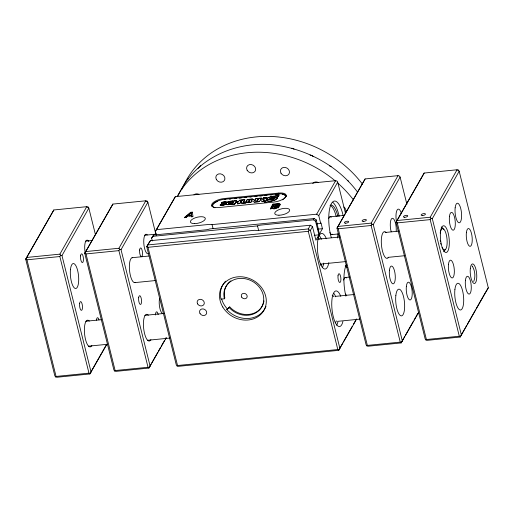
<?xml version="1.0" encoding="UTF-8"?>
<svg xmlns="http://www.w3.org/2000/svg" width="514" height="514" viewBox="0 0 514 514"><rect width="100%" height="100%" fill="white"/><g stroke="black" fill="none" stroke-linecap="round" stroke-linejoin="round"><path stroke-width="0.77" d="M270.319 199.471L270.428 198.584M266.336 199.997L266.503 199.259M269.554 199.156L266.413 200.332L266.85 198.789M274.142 198.211L273.827 198.873M274.155 198.359L277.303 197.19L277.213 198.263M228.569 203.306L228.601 203.036M273.589 198.372L273.589 198.539M273.609 198.449L273.069 197.948M244.156 202.259C241.908 201.726 248.056 198.141 242.312 199.997L241.092 202.381L241.535 203.036M277.374 197.627L277.271 198.147M221.264 203.223L221.688 203.795M225.505 203.955L225.428 203.538M243.649 201.719L244.748 199.753M273.57 198.462L272.979 199.124M241.194 201.976L241.207 202.818M106.951 344.213L89.828 373.967L56.925 377.244L55.66 376.923L54.837 375.818L25.7 259.191L53.841 209.969L86.737 206.686L88.003 207.007L88.826 208.119L95.431 234.551M25.7 259.191L53.841 209.969M26.985 257.424L59.887 254.147L86.737 206.686M91.113 372.2L61.976 255.574L88.826 208.119M166.343 337.717L148.88 368.075L115.978 371.359L114.712 371.037L113.89 369.926L84.752 253.306L112.887 204.084L145.79 200.801L147.055 201.122L147.878 202.233L156.038 234.885M84.752 253.306L112.887 204.084M86.037 251.539L118.94 248.262L145.79 200.801M150.165 366.315L121.028 249.688L147.878 202.233M356.748 318.892L338.662 350.349L178.377 366.328L177.112 366.007L176.296 364.901L146.753 246.681L149.15 242.447L150.435 240.68L255.04 230.253A6.091 2.39 -14 0 0 258.124 230.433L310.424 225.216L312.512 226.648L315.904 240.224L318.95 234.847L315.557 221.271L313.469 219.838L261.17 225.055A6.091 2.39 -14 0 0 257.501 225.903L152.896 236.331L151.611 238.098L152.317 240.944M151.611 238.098L153.635 235.026L205.941 229.809A6.091 2.39 -14 0 0 209.603 228.961L314.208 218.534L316.296 219.966L319.393 234.056L322.439 228.679L320.999 222.928L320.71 223.442L316.573 223.853M156.333 235.187L155.389 231.416L175.338 196.663L335.623 180.684L336.888 181.005L337.704 182.117L345.581 213.644M146.753 246.681L150.435 240.68M152.896 236.331L153.635 235.026M155.389 231.416L175.338 196.663M89.828 373.967L90.946 371.988M91.319 371.326L100.269 355.508M100.641 354.853L101.759 352.874M102.132 352.212L104.368 348.261M104.747 347.599L106.237 344.965M220.596 204.334C219.831 206.609 220.063 203.936 221.039 204.521M231.859 204.032L232.373 203.114L231.518 204.219M232.264 201.931L232.938 202.131L233.176 201.019M237.417 203.801C240.012 201.527 234.557 202.002 234.744 204.064L232.309 204.309L234.23 200.801L236.658 200.563L235.977 201.886L238.65 201.617L239.338 200.293L241.766 200.049L239.852 203.557L237.417 203.801L239.832 203.473L241.766 200.049M234.744 204.064L235.457 202.689M235.977 201.886L236.658 200.563M148.88 368.075L151.116 364.124M151.861 362.807L157.83 352.257M158.575 350.94L160.439 347.644M161.184 346.327L162.302 344.348M162.675 343.693L163.42 342.369M163.793 341.714L164.538 340.396M165.29 339.073L166.035 337.756M248.628 201.347L249.753 199.259L247.324 199.496L246.18 201.565M247.324 199.496L246.296 201.424M249.753 199.259L248.558 201.437L247.465 202.298M248.448 202.696L250.363 199.194L252.438 198.989L254.976 200.473L252.464 199.066L250.382 199.278L248.448 202.696L250.781 202.465L251.751 200.627L254.289 202.118L256.364 201.912L258.279 198.404L255.953 198.635L254.957 200.396M250.781 202.465L251.751 200.627M254.976 200.473L255.953 198.635M256.364 201.912L258.279 198.404M264.858 201.064C258.478 196.47 269.94 202.914 261.954 201.353L260.315 199.907L259.422 201.604L256.987 201.848L258.908 198.346L261.356 198.179L258.908 198.346M260.463 199.65L261.337 198.102M265.764 200.801L264.736 202.625L265.764 200.801L269.799 199.638M278.247 205.761L279.59 205.15L280.162 204.142L279.083 203.583L273.024 204.09L270.338 208.838C273.062 208.176 277.194 209.134 279.057 206.442L278.247 205.761L279.16 206.846M270.608 208.941L273.024 204.09M273.532 197.723L277.952 196.714L278.98 194.896L277.971 196.791L273.737 197.787M271.951 208.106L272.805 206.589L276.815 206.191L277.733 206.673L276.648 207.54L271.951 208.106L272.047 208.504L276.744 207.945L277.836 207.071L277.2 206.609M273.146 205.986L273.949 204.572L277.952 204.174L278.877 204.656L277.843 205.42L273.146 205.986L273.249 206.384L277.945 205.825L278.98 205.054L278.344 204.591M272.394 207.9L272.735 207.296M273.249 206.384L273.731 205.536M273.885 205.253L273.949 204.572M223.879 283.195A24.171 20.83 29.5 0 0 221.02 299.109L224.393 298.775L224.843 297.985A20.592 17.739 29.5 0 1 229.411 282.064M265.989 306.293A24.171 20.83 29.5 0 1 226.77 309.589L229.739 306.909A20.592 17.739 29.5 0 0 249.213 314.382A20.592 17.739 29.5 0 0 263.553 302.9M226.77 309.589L229.739 306.909M148.038 244.915L308.323 228.936L310.424 225.216M313.469 219.838L314.208 218.534M156.68 229.649L208.98 224.432A6.091 2.39 -14 0 1 212.064 224.612L316.669 214.184L335.623 180.684M339.947 348.582L310.411 230.362L312.512 226.648M315.557 221.271L316.296 219.966M320.71 223.442L318.757 215.61L337.704 182.117M418.576 312.57L401.113 342.934L368.21 346.211L366.945 345.896L366.122 344.785L336.985 228.158L365.12 178.936L398.022 175.659L399.288 175.974L400.11 177.086L406.908 204.296M336.985 228.158L365.12 178.936M338.27 226.398L371.172 223.115L398.022 175.659M402.398 341.167L373.26 224.547L400.11 177.086M396.037 222.273L424.172 173.051L457.074 169.768L458.34 170.089L459.163 171.201L488.3 287.821L460.159 337.049L427.262 340.326L425.997 340.005L425.174 338.899L396.037 222.273L424.172 173.051M338.662 350.349L341.142 345.967M341.495 345.337L342.915 342.832M343.622 341.579L351.068 328.42M351.422 327.791L352.135 326.538M353.548 324.032L355.675 320.273M397.322 220.506L430.224 217.229L457.074 169.768M461.45 335.282L432.306 218.656L459.163 171.201M401.113 342.934L403.554 338.617M403.901 338L404.595 336.773M405.295 335.539L413.314 321.359M414.014 320.132L415.755 317.048M416.102 316.431L417.85 313.347M460.159 337.049L465.041 328.42M465.395 327.803L466.789 325.336M467.483 324.103L472.366 315.474M472.713 314.857L474.461 311.78M474.807 311.163L475.508 309.929M476.202 308.696L484.22 294.522M484.574 293.905L488.3 287.821M178.197 195.577C194.054 159.597 233.395 141.498 271.405 144.665C305.027 148.026 337.402 165.033 357.699 192.275M226.224 203.178L226.115 204.052M473.715 281.499C475.694 276.712 475.039 270.705 472.392 266.297M225.048 202.535C225.697 203.191 226.79 202.214 226.031 201.796M225.852 202.869L226.378 201.97L225.672 201.739M270.165 198.969L270.48 198.545M228.653 203.056L228.582 203.338M274.013 198.571L273.744 198.95M225.421 204L224.856 204.623M90.246 373.479L88.98 373.158L59.842 256.537L60.71 255.259L61.976 255.574M149.298 367.594L148.032 367.272L118.888 250.646L119.756 249.367L121.028 249.688M339.079 349.861L337.814 349.546L308.272 231.326L309.145 230.047L310.411 230.362M401.53 342.446L400.265 342.125L371.121 225.505L371.988 224.226L373.26 224.547M460.583 336.561L459.317 336.24L430.173 219.619L431.04 218.341L432.306 218.656M266.593 199.22L266.965 198.674M277.123 198.295L276.866 198.725M228.691 202.991L228.891 202.67M226.301 203.165L226.59 202.734M248.538 201.359L247.343 202.362M226.423 202.908L226.089 203.981L226.758 204.553M228.736 202.927L229.038 202.561M87.586 207.495L88.003 207.007M146.638 201.61L147.055 201.122M55.66 376.923L56.077 376.441L88.98 373.158M114.712 371.037L115.13 370.549L148.032 367.272M177.112 366.007L177.536 365.525L337.814 349.546M457.923 170.577L458.34 170.089M366.945 345.896L367.362 345.408L400.265 342.125M425.997 340.005L426.414 339.523L459.317 336.24M198.076 168.399L200.685 165.508M269.76 198.867L271 198.012M221.508 202.901L221.849 202.522M226.526 202.901L227.104 202.33M187.629 179.264L188.677 178.281M267.107 198.635L267.852 197.98M276.609 198.879L275.69 199.644M273.332 198.783L272.696 199.265M190.758 215.655L187.912 215.938L187.809 215.539L191.247 212.629L190.778 213.509M189.056 214.968L190.206 213.997M226.7 202.734L227.227 202.253M246.039 201.617L245.686 201.951M279.879 205.388L280.258 204.54L279.186 203.981L273.127 204.488M184.577 217.39L190.636 212.308L192.32 212.134L192.422 212.539L190.733 212.706L184.674 217.788L184.577 217.39L185.843 217.261L187.372 215.964L191.587 215.546L191.844 217.075M187.469 216.368L185.939 217.66L185.843 217.261M269.908 198.719L271.148 197.961M221.688 202.638L221.431 203.653M267.383 198.404L268.025 197.871M276.333 199.111L274.746 200.139M228.981 202.696L229.809 202.195M221.785 202.657L222.549 202.156M224.946 204.566L225.479 203.628M270.499 198.629L271.379 198.121M273.621 198.944L273.294 199.239M270.557 198.59L272.221 198.018M227.246 202.33L227.901 201.893M221.958 202.542L225.305 201.784M224.836 204.546L224.13 204.964M221.155 204.463L223.102 204.193L221.669 203.711M227.374 202.259L228.049 201.829M268.237 197.839L268.822 197.44M275.478 199.676L273.699 200.569M224.746 204.598L223.185 205.221L220.847 205.33M278.061 207.907L278.492 207.675M224.38 202.6L223.603 202.786L223.789 203.107M223.622 202.863L223.95 202.6M268.43 197.729L270.749 196.714M273.275 199.156L270.396 199.753M272.895 199.079L271.713 199.471M262.962 199.522C274.951 195.551 256.023 199.162 266.67 197.569M260.482 199.734L264.119 197.826M229.405 202.445L231.268 202.002M273.146 199.226L271.257 199.753M274.656 200.094L271.437 201.077M269.06 197.421L272.028 196.489M247.054 202.407L245.403 202.901M228.222 201.841L229.212 201.424M246.913 202.465L245.782 202.818M272.523 199.246L271.88 199.438M228.383 201.784L232.482 201.07M222.684 202.195L224.065 201.861M273.435 200.569L271.688 201.032M223.988 204.925L222.517 205.24M232.373 203.114L230.979 203.499M232.392 203.197L231.718 203.403M245.313 202.015L244.69 202.156M269.554 199.22L266.413 200.332L266.329 200.017M277.399 197.601L277.329 197.254L274.135 198.16M274.643 196.168L278.98 194.896M273.011 196.245L274.797 196.258L278.999 194.973M264.736 202.625L268.918 201.263L271.206 201.199M278.35 206.165L278.826 206.018M231.679 204.084L231.332 204.27M271.482 198.173L271.81 198.089M229.951 202.233L230.471 202.111M271.488 197.941L273.442 197.781M229.328 201.482L229.797 201.366M231.313 204.193L229.411 204.553M231.506 203.377L231.152 203.46M231.12 204.244L229.861 204.495M271.649 197.896L272.131 197.8M271.501 196.515L272.78 196.361M245.615 202.94L243.405 203.146M245.037 202.182L244.317 202.182M229.97 201.244L233.028 201.083M231.004 203.576L230.323 203.602M271.874 197.993L272.388 197.999M245.229 203.017L242.82 203.158M224.098 202.561L224.586 202.587M222.607 204.527L220.892 204.411M230.837 203.608L229.964 203.64M272.259 196.361L274.444 196.245M271.456 201.16L270.936 201.16M230.6 202.002L231.865 201.983M271.655 199.567L271.148 199.535M229.655 204.604L229.186 204.578M272.272 197.697L273.66 197.832M224.213 201.758L225.569 201.803M270.705 201.27L268.918 201.263M271.488 199.586L270.929 199.535M229.205 204.662L228.884 204.611M224.4 199.638L225.819 199.496M229.366 199.143L230.786 199.002M234.339 198.648L236.466 198.436M239.306 198.153L241.439 197.941M244.278 197.652L246.405 197.44M249.958 197.087L251.378 196.946M254.925 196.592L257.058 196.38M259.898 196.097L262.024 195.885M264.864 195.603L266.997 195.391M270.544 195.037L271.964 194.896M275.517 194.543L277.644 194.331M236.678 200.64L234.23 200.801M241.786 200.132L239.338 200.293M244.767 199.837L242.312 199.997M247.343 199.58L249.772 199.336M255.972 198.719L258.304 198.488M235.952 201.809L238.65 201.617M234.725 203.987L232.309 204.309M248.429 202.619L250.755 202.387M256.345 201.829L254.289 202.118M264.838 200.98L261.954 201.353M275.767 204.803L276.911 204.688M274.052 206.879L275.196 206.763M187.809 215.539L191.606 215.16L191.703 215.559L191.247 212.629M189.576 216.156L190.636 216.053M273.602 208.922L274.868 208.793M85.485 241.169L92.212 240.501M144.498 235.29L156.487 234.095M329.789 216.818L344.727 215.327M317.716 229.148L322.439 228.679M147.171 246.193L147.993 247.305L308.272 231.326M26.118 258.703L26.94 259.814L59.842 256.537M85.17 252.817L85.992 253.929L118.888 250.646M337.402 227.676L338.225 228.781L371.121 225.505M396.455 221.785L397.277 222.896L430.173 219.619M314.227 235.316L318.95 234.847M331.691 234.615L337.666 234.024M132.085 257.707L149.021 256.023M317.556 239.222L339.876 236.993M385.076 232.489L398.928 231.107M134.893 282.604L155.671 280.528M320.158 264.132L345.761 261.581M387.877 257.379L404.814 255.696M345.08 277.515L349.604 277.065M85.774 321.263L101.168 319.727M144.826 315.378L164.062 313.456M334.916 296.43L354.152 294.509M88.44 346.185L107.683 344.264M147.492 340.3L170.018 338.051M337.582 321.346L359.896 319.123M222.356 205.343L220.365 205.298M229.122 204.668L228.672 204.623M272.285 197.929L273.146 198.044M271.122 199.85L270.158 199.708M272.446 197.916L273.088 198.031M231.409 201.912L232.007 201.989M228.499 204.713L228.107 204.643M243.218 203.236L241.606 202.991M228.306 204.72L227.194 204.585M271.019 199.612L270.602 199.496M232.649 200.993L233.484 201.051M229.572 203.73L229.115 203.615M227.953 204.726L227.066 204.566M244.24 202.265L243.713 202.047M242.666 203.236L241.516 202.959M220.699 205.401L220.21 205.285M229.45 203.73L229.026 203.602M225.421 201.713L225.935 201.854M224.856 202.516L225.601 202.76M270.814 199.605L270.512 199.548M232.334 201.938L232.938 202.131M224.098 203.101L224.894 203.338M224.637 203.281L223.847 203.049M310.058 155.055L312.178 155.504L313.206 156.712M223.976 203.152L223.584 202.94M224.759 203.229L225.312 203.505M329.628 165.971L331.138 166.401M221.759 203.743L223.134 204.225M291.875 148.18L294.079 149.124M225.158 203.358L225.479 203.66M226.488 204.437L226.16 204.097M316.669 214.184L318.757 215.61M472.038 265.911L472.546 266.47M430.224 217.229L431.04 218.341M371.172 223.115L371.988 224.226M308.323 228.936L309.145 230.047M118.94 248.262L119.756 249.367M59.887 254.147L60.71 255.259M347.772 180.363L348.71 181.654M397.277 222.896L426.414 339.523M338.225 228.781L367.362 345.408M272.805 206.589L272.908 206.988M259.422 201.604L256.987 201.848M257.501 225.903L258.677 230.619M212.064 224.612L213.072 228.653M190.636 212.308L190.733 212.706M147.993 247.305L177.536 365.525M85.992 253.929L115.13 370.549M26.94 259.814L56.077 376.441M192.32 212.134L193.013 216.548L191.748 216.67L191.587 215.546M150.923 339.645A13.428 4.318 84.3 0 1 143.65 328.279A13.428 4.318 84.3 0 1 148.366 315.178M148.79 253.415A9.85 3.168 84.3 0 1 143.824 243.675A9.85 3.168 84.3 0 1 147.351 234.879M155.53 314.992A4.401 1.413 84.3 0 1 156.545 311.844A4.401 1.413 84.3 0 1 158.183 314.607M135.182 282.52A12.535 4.028 84.3 0 1 129.567 270.724A12.535 4.028 84.3 0 1 132.593 257.675M162.398 313.469A8.95 2.878 84.3 0 1 159.661 307.327A8.95 2.878 84.3 0 1 159.584 298.467M388.192 257.797A13.428 4.318 84.3 0 1 381.414 244.516A13.428 4.318 84.3 0 1 386.232 232.527M396.339 220.949A9.85 3.168 84.3 0 1 397.277 209.77A9.85 3.168 84.3 0 1 401.537 213.824M391.205 231.775A8.95 2.878 84.3 0 1 392.343 218.27A8.95 2.878 84.3 0 1 396.217 231.049M91.871 345.53A13.428 4.318 84.3 0 1 84.598 334.164A13.428 4.318 84.3 0 1 89.32 321.07M85.343 253.524A9.85 3.168 84.3 0 1 85.247 242.467A9.85 3.168 84.3 0 1 88.838 241.471M96.503 320.203A4.401 1.413 84.3 0 1 97.499 317.729A4.401 1.413 84.3 0 1 98.971 319.849M441.23 227.008A12.535 4.028 84.3 0 1 443.576 229.732M445.098 249.695A12.535 4.028 84.3 0 1 443.633 251.731M440.19 233.073A10.743 3.457 84.3 0 1 444.886 230.683A10.743 3.457 84.3 0 1 446.884 245.885A10.743 3.457 84.3 0 1 442.079 247.44M440.954 244.253A10.743 3.457 84.3 0 1 440.704 243.18M440.382 241.49A10.743 3.457 84.3 0 1 440.222 240.327M211.903 206.332A10.209 4.009 -14 0 1 217.48 201.366M282.828 194.196A10.209 4.009 -14 0 1 286.459 196.509M330.753 205.022A20.592 6.618 84.3 0 1 337.936 216.42M339.465 235.733A20.592 6.618 84.3 0 1 339.298 237.153M332.918 202.413A24.171 7.768 84.3 0 1 339.169 216.266M330.02 205.311A20.592 6.618 84.3 0 1 336.246 216.587M337.936 233.652A20.592 6.618 84.3 0 1 337.518 238.001M345.922 265.732A20.592 6.618 84.3 0 1 346.879 265.847M345.19 266.014A20.592 6.618 84.3 0 1 347.156 267.486M229.893 281.64A20.592 17.739 29.5 0 1 230.921 280.85M263.997 300.863A20.592 17.739 29.5 0 1 263.733 302.232M224.393 298.775A20.592 17.739 29.5 0 1 246.122 278.916A20.592 17.739 29.5 0 1 261.613 307.166A20.592 17.739 29.5 0 1 229.289 307.7M227.214 308.798A24.171 20.83 29.5 0 1 221.656 299.026M224.277 282.674A24.171 20.83 29.5 0 1 225.582 281.19M328.832 262.603A17.906 5.757 84.3 0 1 320.71 264.543A17.906 5.757 84.3 0 1 318.082 238.92A17.906 5.757 84.3 0 1 326.384 238.766M342.915 321.488A17.906 5.757 84.3 0 1 334.71 321.199A17.906 5.757 84.3 0 1 332.558 295.987A17.906 5.757 84.3 0 1 340.756 296.282M331.26 237.532A24.171 7.768 84.3 0 1 331.389 203.647A24.171 7.768 84.3 0 1 343.204 215.803M345.877 296.135A24.171 7.768 84.3 0 1 346.616 264.247M319.573 235.939A17.906 5.757 84.3 0 1 321.327 239.273M323.769 263.11A17.906 5.757 84.3 0 1 322.291 267.704M317.825 237.674A14.328 4.607 84.3 0 1 319.322 239.1M321.494 264.511A14.328 4.607 84.3 0 1 320.864 265.378M333.946 293.455A17.906 5.757 84.3 0 1 335.693 296.784M337.852 321.995A17.906 5.757 84.3 0 1 336.664 325.221M332.192 295.184A14.328 4.607 84.3 0 1 333.695 296.61M336.387 320.877A14.328 4.607 84.3 0 1 335.231 322.895M332.699 234.211A8.95 2.878 84.3 0 1 329.853 232.514M328.761 218.45A8.95 2.878 84.3 0 1 331.273 217.236M346.468 295.12A8.95 2.878 84.3 0 1 345.492 294.066M343.654 280.117A8.95 2.878 84.3 0 1 346.442 277.945M284.268 198.59A9.85 3.868 -14 0 0 278.517 193.9L224.528 199.284A9.85 3.868 -14 0 0 213.856 203.293A9.85 3.868 -14 0 0 214.981 207.791M283.477 199.214A9.85 3.868 -14 0 1 282.533 199.824M212.725 206.763A9.85 3.868 -14 0 1 212.59 206.223M212.648 205.645A9.85 3.868 -14 0 1 212.905 205.035M282.27 194.388A9.85 3.868 -14 0 1 283.265 194.568M284.113 194.838A9.85 3.868 -14 0 1 285.771 196.618M177.182 196.425A107.432 92.571 29.5 0 1 335.314 180.941M338.257 183.492A107.432 92.571 29.5 0 1 353.542 199.997M193.951 194.857A4.703 4.048 29.5 0 1 198.937 194.331M312.763 183.511A4.703 4.048 29.5 0 1 318.243 182.438M343.795 206.988A4.703 4.048 29.5 0 1 345.26 212.918M182.072 189.101A107.432 92.571 29.5 0 1 263.83 136.428A107.432 92.571 29.5 0 1 362.492 184.179M278.787 193.071L224.123 198.52A10.209 4.009 -14 0 0 211.954 203.987A10.209 4.009 -14 0 0 219.015 207.534L273.686 202.086A10.209 4.009 -14 0 0 285.848 196.618A10.209 4.009 -14 0 0 278.787 193.071M138.658 297.76A4.401 1.413 84.3 0 0 140.412 304.468A4.401 1.413 84.3 0 0 141.144 298.036A4.401 1.413 84.3 0 0 138.658 297.76M139.628 249.99A4.401 1.413 84.3 0 0 141.376 256.698A4.401 1.413 84.3 0 0 142.108 250.267A4.401 1.413 84.3 0 0 139.628 249.99M345.556 223.204A2.204 0.867 -14 0 0 348.672 221.714A2.204 0.867 -14 0 0 345.357 221.714A2.204 0.867 -14 0 0 345.556 223.204M363.276 221.444A2.204 0.867 -14 0 0 366.386 219.953A2.204 0.867 -14 0 0 363.07 219.953A2.204 0.867 -14 0 0 363.276 221.444M389.432 270.21A8.95 2.878 84.3 0 0 392.992 283.856A8.95 2.878 84.3 0 0 394.482 270.775A8.95 2.878 84.3 0 0 389.432 270.21M406.362 286.343A8.95 2.878 84.3 0 0 409.928 299.983A8.95 2.878 84.3 0 0 411.418 286.908A8.95 2.878 84.3 0 0 406.362 286.343M395.851 295.415A13.428 4.318 84.3 0 0 401.196 315.879A13.428 4.318 84.3 0 0 403.432 296.257A13.428 4.318 84.3 0 0 395.851 295.415M79.606 303.652A4.401 1.413 84.3 0 0 81.36 310.36A4.401 1.413 84.3 0 0 82.092 303.928A4.401 1.413 84.3 0 0 79.606 303.652M80.576 255.882A4.401 1.413 84.3 0 0 82.324 262.583A4.401 1.413 84.3 0 0 83.056 256.152A4.401 1.413 84.3 0 0 80.576 255.882M70.482 269.407A12.535 4.028 84.3 0 0 75.474 288.508A12.535 4.028 84.3 0 0 77.563 270.191A12.535 4.028 84.3 0 0 70.482 269.407M404.608 217.319A2.204 0.867 -14 0 0 407.724 215.829A2.204 0.867 -14 0 0 404.409 215.829A2.204 0.867 -14 0 0 404.608 217.319M422.328 215.552A2.204 0.867 -14 0 0 425.438 214.062A2.204 0.867 -14 0 0 422.122 214.062A2.204 0.867 -14 0 0 422.328 215.552M440.53 232.013A13.428 4.318 84.3 0 0 445.876 252.477A13.428 4.318 84.3 0 0 448.112 232.855A13.428 4.318 84.3 0 0 440.53 232.013M470.323 268.501A9.85 3.168 84.3 0 0 474.242 283.503A9.85 3.168 84.3 0 0 475.88 269.118A9.85 3.168 84.3 0 0 470.323 268.501M455.153 207.791A9.85 3.168 84.3 0 0 459.073 222.8A9.85 3.168 84.3 0 0 460.711 208.408A9.85 3.168 84.3 0 0 455.153 207.791M448.484 264.324A8.95 2.878 84.3 0 0 452.044 277.965A8.95 2.878 84.3 0 0 453.534 264.883A8.95 2.878 84.3 0 0 448.484 264.324M466.384 232.688A8.95 2.878 84.3 0 0 469.944 246.328A8.95 2.878 84.3 0 0 471.434 233.247A8.95 2.878 84.3 0 0 466.384 232.688M449.448 216.555A8.95 2.878 84.3 0 0 453.014 230.195A8.95 2.878 84.3 0 0 454.504 217.114A8.95 2.878 84.3 0 0 449.448 216.555M465.414 280.458A8.95 2.878 84.3 0 0 468.98 294.098A8.95 2.878 84.3 0 0 470.471 281.017A8.95 2.878 84.3 0 0 465.414 280.458M454.903 289.53A13.428 4.318 84.3 0 0 460.248 309.993A13.428 4.318 84.3 0 0 462.484 290.371A13.428 4.318 84.3 0 0 454.903 289.53M278.954 215.225A7.671 3.013 -14 0 0 289.678 209.975A7.671 3.013 -14 0 0 278.029 210.078A7.671 3.013 -14 0 0 278.954 215.225M194.594 223.629A7.671 3.013 -14 0 0 205.317 218.386A7.671 3.013 -14 0 0 193.669 218.489A7.671 3.013 -14 0 0 194.594 223.629M197.639 303.947A3.701 3.187 29.5 0 0 203.846 304.609A3.701 3.187 29.5 0 0 200.678 299.328A3.701 3.187 29.5 0 0 197.639 303.947M200.036 313.534A3.701 3.187 29.5 0 0 206.242 314.195A3.701 3.187 29.5 0 0 203.075 308.914A3.701 3.187 29.5 0 0 200.036 313.534M222.774 307.025A24.171 20.83 29.5 0 0 263.309 311.362A24.171 20.83 29.5 0 0 242.627 276.879A24.171 20.83 29.5 0 0 222.774 307.025M338.019 275.774A4.401 1.413 84.3 0 0 339.773 282.482A4.401 1.413 84.3 0 0 340.506 276.05A4.401 1.413 84.3 0 0 338.019 275.774M241.708 297.131A3.045 2.621 29.5 0 0 246.816 297.677A3.045 2.621 29.5 0 0 244.214 293.34A3.045 2.621 29.5 0 0 241.708 297.131M216.362 179.514A4.703 4.048 29.5 0 0 224.239 180.677A4.703 4.048 29.5 0 0 220.519 173.848A4.703 4.048 29.5 0 0 216.362 179.514M247.15 170.269A4.703 4.048 29.5 0 0 255.034 171.329A4.703 4.048 29.5 0 0 251.224 164.544A4.703 4.048 29.5 0 0 247.15 170.269M280.978 173.167A4.703 4.048 29.5 0 0 288.862 174.162A4.703 4.048 29.5 0 0 284.981 167.397A4.703 4.048 29.5 0 0 280.978 173.167"/></g></svg>
